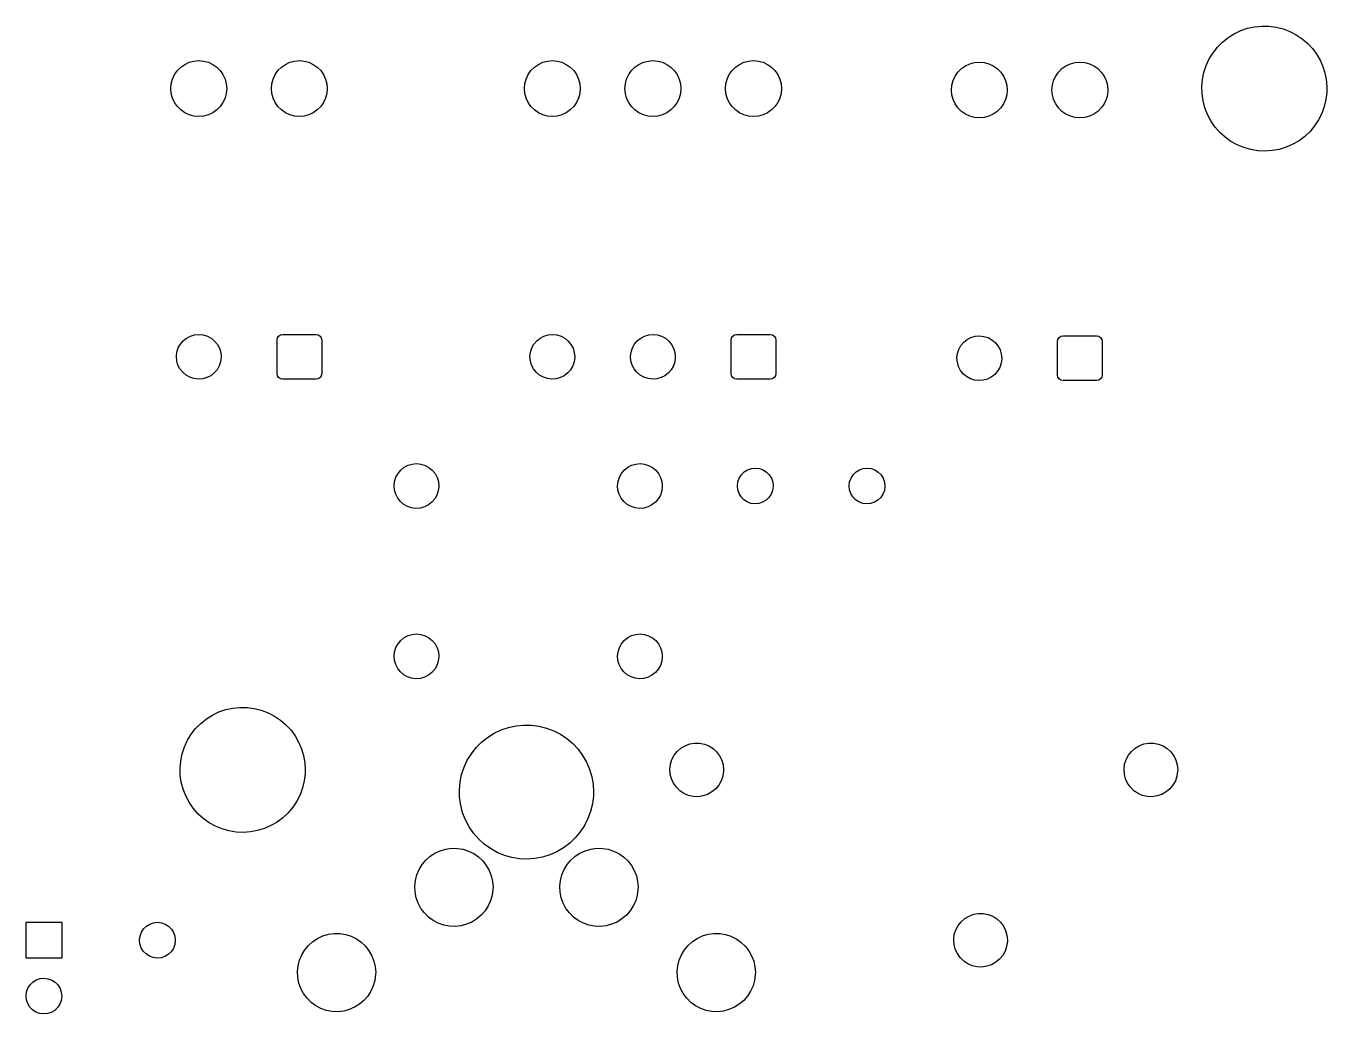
# Model space of a CAD drawing. Extents: x 38 to 260, y -144 to -47.
# Drawn here: x 201.1 to 259.3, y -90.9 to -46.7 of the extents above; entities that cross this region are included whole.
import ezdxf

# ---------------------------------------------------------------- set-up
doc = ezdxf.new("R2010")
doc.units = 0
doc.layers.add('BLACK', color=7, linetype='CONTINUOUS')

msp = doc.modelspace()

# ---------------------------------------------------------------- linework, layer by layer
at = {"layer": 'BLACK', "linetype": 'CONTINUOUS'}
for p, q in [((254.918, -47.2476), (255.191, -47.0763)), ((255.191, -47.0763), (255.482, -46.9376)), ((255.482, -46.9376), (255.787, -46.8331)), ((255.787, -46.8331), (256.102, -46.7645)), ((256.102, -46.7645), (256.423, -46.7325)), ((256.423, -46.7325), (256.745, -46.7375)), ((256.745, -46.7375), (257.065, -46.7796)), ((257.065, -46.7796), (257.377, -46.8581)), ((257.377, -46.8581), (257.679, -46.9721)), ((257.679, -46.9721), (257.965, -47.1199)), ((257.965, -47.1199), (258.233, -47.2997)), ((254.241, -47.932), (254.44, -47.6783)), ((254.44, -47.6783), (254.666, -47.4492)), ((254.666, -47.4492), (254.918, -47.2476)), ((258.233, -47.2997), (258.478, -47.5091)), ((258.478, -47.5091), (258.697, -47.7452)), ((208.432, -48.3554), (208.643, -48.299)), ((208.643, -48.299), (208.86, -48.28)), ((208.86, -48.28), (209.077, -48.299)), ((209.077, -48.299), (209.288, -48.3554)), ((212.932, -48.3554), (213.143, -48.299)), ((213.143, -48.299), (213.36, -48.28)), ((213.36, -48.28), (213.577, -48.299)), ((213.577, -48.299), (213.788, -48.3554)), ((224.252, -48.3554), (224.463, -48.299)), ((224.463, -48.299), (224.68, -48.28)), ((224.68, -48.28), (224.897, -48.299)), ((224.897, -48.299), (225.108, -48.3554)), ((228.752, -48.3554), (228.963, -48.299)), ((228.963, -48.299), (229.18, -48.28)), ((229.18, -48.28), (229.397, -48.299)), ((229.397, -48.299), (229.608, -48.3554)), ((233.252, -48.3554), (233.463, -48.299)), ((233.463, -48.299), (233.68, -48.28)), ((233.68, -48.28), (233.897, -48.299)), ((233.897, -48.299), (234.108, -48.3554)), ((253.937, -48.4993), (254.072, -48.2069)), ((254.072, -48.2069), (254.241, -47.932)), ((258.697, -47.7452), (258.888, -48.005)), ((258.888, -48.005), (259.048, -48.285)), ((259.048, -48.285), (259.174, -48.5815)), ((207.777, -48.905), (207.902, -48.7265)), ((207.902, -48.7265), (208.057, -48.5724)), ((208.057, -48.5724), (208.235, -48.4475)), ((208.235, -48.4475), (208.432, -48.3554)), ((209.288, -48.3554), (209.485, -48.4475)), ((209.485, -48.4475), (209.663, -48.5724)), ((209.663, -48.5724), (209.818, -48.7265)), ((209.818, -48.7265), (209.943, -48.905)), ((212.277, -48.905), (212.402, -48.7265)), ((212.402, -48.7265), (212.557, -48.5724)), ((212.557, -48.5724), (212.735, -48.4475)), ((212.735, -48.4475), (212.932, -48.3554)), ((213.788, -48.3554), (213.985, -48.4475)), ((213.985, -48.4475), (214.163, -48.5724)), ((214.163, -48.5724), (214.318, -48.7265)), ((214.318, -48.7265), (214.443, -48.905)), ((223.597, -48.905), (223.722, -48.7265)), ((223.722, -48.7265), (223.877, -48.5724)), ((223.877, -48.5724), (224.055, -48.4475)), ((224.055, -48.4475), (224.252, -48.3554)), ((225.108, -48.3554), (225.305, -48.4475)), ((225.305, -48.4475), (225.483, -48.5724)), ((225.483, -48.5724), (225.638, -48.7265)), ((225.638, -48.7265), (225.763, -48.905)), ((228.097, -48.905), (228.222, -48.7265)), ((228.222, -48.7265), (228.377, -48.5724)), ((228.377, -48.5724), (228.555, -48.4475)), ((228.555, -48.4475), (228.752, -48.3554)), ((229.608, -48.3554), (229.805, -48.4475)), ((229.805, -48.4475), (229.983, -48.5724)), ((229.983, -48.5724), (230.138, -48.7265)), ((230.138, -48.7265), (230.263, -48.905)), ((232.597, -48.905), (232.722, -48.7265)), ((232.722, -48.7265), (232.877, -48.5724)), ((232.877, -48.5724), (233.055, -48.4475)), ((233.055, -48.4475), (233.252, -48.3554)), ((234.108, -48.3554), (234.305, -48.4475)), ((234.305, -48.4475), (234.483, -48.5724)), ((234.483, -48.5724), (234.638, -48.7265)), ((234.638, -48.7265), (234.763, -48.905)), ((242.702, -48.97), (242.827, -48.7915)), ((242.827, -48.7915), (242.982, -48.6374)), ((242.982, -48.6374), (243.16, -48.5125)), ((243.16, -48.5125), (243.357, -48.4204)), ((243.357, -48.4204), (243.568, -48.364)), ((243.568, -48.364), (243.785, -48.345)), ((243.785, -48.345), (244.002, -48.364)), ((244.002, -48.364), (244.213, -48.4204)), ((244.213, -48.4204), (244.41, -48.5125)), ((244.41, -48.5125), (244.588, -48.6374)), ((244.588, -48.6374), (244.743, -48.7915)), ((244.743, -48.7915), (244.868, -48.97)), ((247.202, -48.97), (247.327, -48.7915)), ((247.327, -48.7915), (247.482, -48.6374)), ((247.482, -48.6374), (247.66, -48.5125)), ((247.66, -48.5125), (247.857, -48.4204)), ((247.857, -48.4204), (248.068, -48.364)), ((248.068, -48.364), (248.285, -48.345)), ((248.285, -48.345), (248.502, -48.364)), ((248.502, -48.364), (248.713, -48.4204)), ((248.713, -48.4204), (248.91, -48.5125)), ((248.91, -48.5125), (249.088, -48.6374)), ((249.088, -48.6374), (249.243, -48.7915)), ((249.243, -48.7915), (249.368, -48.97)), ((253.77, -49.121), (253.835, -48.8053)), ((253.835, -48.8053), (253.937, -48.4993)), ((259.174, -48.5815), (259.266, -48.8906)), ((259.266, -48.8906), (259.321, -49.2082)), ((207.61, -49.53), (207.629, -49.3129)), ((207.629, -49.3129), (207.685, -49.1025)), ((207.685, -49.1025), (207.777, -48.905)), ((209.943, -48.905), (210.035, -49.1025)), ((210.035, -49.1025), (210.091, -49.3129)), ((210.091, -49.3129), (210.11, -49.53)), ((212.11, -49.53), (212.129, -49.3129)), ((212.129, -49.3129), (212.185, -49.1025)), ((212.185, -49.1025), (212.277, -48.905)), ((214.443, -48.905), (214.535, -49.1025)), ((214.535, -49.1025), (214.591, -49.3129)), ((214.591, -49.3129), (214.61, -49.53)), ((223.43, -49.53), (223.449, -49.3129)), ((223.449, -49.3129), (223.505, -49.1025)), ((223.505, -49.1025), (223.597, -48.905)), ((225.763, -48.905), (225.855, -49.1025)), ((225.855, -49.1025), (225.911, -49.3129)), ((225.911, -49.3129), (225.93, -49.53)), ((227.93, -49.53), (227.949, -49.3129)), ((227.949, -49.3129), (228.005, -49.1025)), ((228.005, -49.1025), (228.097, -48.905)), ((230.263, -48.905), (230.355, -49.1025)), ((230.355, -49.1025), (230.411, -49.3129)), ((230.411, -49.3129), (230.43, -49.53)), ((232.43, -49.53), (232.449, -49.3129)), ((232.449, -49.3129), (232.505, -49.1025)), ((232.505, -49.1025), (232.597, -48.905)), ((234.763, -48.905), (234.855, -49.1025)), ((234.855, -49.1025), (234.911, -49.3129)), ((234.911, -49.3129), (234.93, -49.53)), ((242.535, -49.595), (242.554, -49.3779)), ((242.554, -49.3779), (242.61, -49.1675)), ((242.61, -49.1675), (242.702, -48.97)), ((244.868, -48.97), (244.96, -49.1675)), ((244.96, -49.1675), (245.016, -49.3779)), ((245.016, -49.3779), (245.035, -49.595)), ((247.035, -49.595), (247.054, -49.3779)), ((247.054, -49.3779), (247.11, -49.1675)), ((247.11, -49.1675), (247.202, -48.97)), ((249.368, -48.97), (249.46, -49.1675)), ((249.46, -49.1675), (249.516, -49.3779)), ((249.516, -49.3779), (249.535, -49.595)), ((253.741, -49.442), (253.77, -49.121)), ((253.75, -49.7643), (253.741, -49.442)), ((259.321, -49.2082), (259.34, -49.53)), ((207.629, -49.7471), (207.61, -49.53)), ((207.685, -49.9575), (207.629, -49.7471)), ((207.777, -50.155), (207.685, -49.9575)), ((210.035, -49.9575), (209.943, -50.155)), ((210.091, -49.7471), (210.035, -49.9575)), ((210.11, -49.53), (210.091, -49.7471)), ((212.129, -49.7471), (212.11, -49.53)), ((212.185, -49.9575), (212.129, -49.7471)), ((212.277, -50.155), (212.185, -49.9575)), ((214.535, -49.9575), (214.443, -50.155)), ((214.591, -49.7471), (214.535, -49.9575)), ((214.61, -49.53), (214.591, -49.7471)), ((223.449, -49.7471), (223.43, -49.53)), ((223.505, -49.9575), (223.449, -49.7471)), ((223.597, -50.155), (223.505, -49.9575)), ((225.855, -49.9575), (225.763, -50.155)), ((225.911, -49.7471), (225.855, -49.9575)), ((225.93, -49.53), (225.911, -49.7471)), ((227.949, -49.7471), (227.93, -49.53)), ((228.005, -49.9575), (227.949, -49.7471)), ((228.097, -50.155), (228.005, -49.9575)), ((230.355, -49.9575), (230.263, -50.155)), ((230.411, -49.7471), (230.355, -49.9575)), ((230.43, -49.53), (230.411, -49.7471)), ((232.449, -49.7471), (232.43, -49.53)), ((232.505, -49.9575), (232.449, -49.7471)), ((232.597, -50.155), (232.505, -49.9575)), ((234.855, -49.9575), (234.763, -50.155)), ((234.911, -49.7471), (234.855, -49.9575)), ((234.93, -49.53), (234.911, -49.7471)), ((242.554, -49.8121), (242.535, -49.595)), ((242.61, -50.0225), (242.554, -49.8121)), ((242.702, -50.22), (242.61, -50.0225)), ((244.96, -50.0225), (244.868, -50.22)), ((245.016, -49.8121), (244.96, -50.0225)), ((245.035, -49.595), (245.016, -49.8121)), ((247.054, -49.8121), (247.035, -49.595)), ((247.11, -50.0225), (247.054, -49.8121)), ((247.202, -50.22), (247.11, -50.0225)), ((249.46, -50.0225), (249.368, -50.22)), ((249.516, -49.8121), (249.46, -50.0225)), ((249.535, -49.595), (249.516, -49.8121)), ((253.795, -50.0834), (253.75, -49.7643)), ((259.296, -50.0258), (259.22, -50.3393)), ((259.334, -49.7058), (259.296, -50.0258)), ((259.34, -49.53), (259.334, -49.7058)), ((207.902, -50.3335), (207.777, -50.155)), ((208.057, -50.4876), (207.902, -50.3335)), ((208.235, -50.6125), (208.057, -50.4876)), ((208.432, -50.7046), (208.235, -50.6125)), ((209.485, -50.6125), (209.288, -50.7046)), ((209.663, -50.4876), (209.485, -50.6125)), ((209.818, -50.3335), (209.663, -50.4876)), ((209.943, -50.155), (209.818, -50.3335)), ((212.402, -50.3335), (212.277, -50.155)), ((212.557, -50.4876), (212.402, -50.3335)), ((212.735, -50.6125), (212.557, -50.4876)), ((212.932, -50.7046), (212.735, -50.6125)), ((213.985, -50.6125), (213.788, -50.7046)), ((214.163, -50.4876), (213.985, -50.6125)), ((214.318, -50.3335), (214.163, -50.4876)), ((214.443, -50.155), (214.318, -50.3335)), ((223.722, -50.3335), (223.597, -50.155)), ((223.877, -50.4876), (223.722, -50.3335)), ((224.055, -50.6125), (223.877, -50.4876)), ((224.252, -50.7046), (224.055, -50.6125)), ((225.305, -50.6125), (225.108, -50.7046)), ((225.483, -50.4876), (225.305, -50.6125)), ((225.638, -50.3335), (225.483, -50.4876)), ((225.763, -50.155), (225.638, -50.3335)), ((228.222, -50.3335), (228.097, -50.155)), ((228.377, -50.4876), (228.222, -50.3335)), ((228.555, -50.6125), (228.377, -50.4876)), ((228.752, -50.7046), (228.555, -50.6125)), ((229.805, -50.6125), (229.608, -50.7046)), ((229.983, -50.4876), (229.805, -50.6125)), ((230.138, -50.3335), (229.983, -50.4876)), ((230.263, -50.155), (230.138, -50.3335)), ((232.722, -50.3335), (232.597, -50.155)), ((232.877, -50.4876), (232.722, -50.3335)), ((233.055, -50.6125), (232.877, -50.4876)), ((233.252, -50.7046), (233.055, -50.6125)), ((234.305, -50.6125), (234.108, -50.7046)), ((234.483, -50.4876), (234.305, -50.6125)), ((234.638, -50.3335), (234.483, -50.4876)), ((234.763, -50.155), (234.638, -50.3335)), ((242.827, -50.3985), (242.702, -50.22)), ((242.982, -50.5526), (242.827, -50.3985)), ((243.16, -50.6775), (242.982, -50.5526)), ((244.588, -50.5526), (244.41, -50.6775)), ((244.743, -50.3985), (244.588, -50.5526)), ((244.868, -50.22), (244.743, -50.3985)), ((247.327, -50.3985), (247.202, -50.22)), ((247.482, -50.5526), (247.327, -50.3985)), ((247.66, -50.6775), (247.482, -50.5526)), ((249.088, -50.5526), (248.91, -50.6775)), ((249.243, -50.3985), (249.088, -50.5526)), ((249.368, -50.22), (249.243, -50.3985)), ((253.877, -50.3952), (253.795, -50.0834)), ((253.994, -50.6956), (253.877, -50.3952)), ((259.11, -50.642), (258.965, -50.93)), ((259.22, -50.3393), (259.11, -50.642)), ((208.643, -50.761), (208.432, -50.7046)), ((208.86, -50.78), (208.643, -50.761)), ((209.077, -50.761), (208.86, -50.78)), ((209.288, -50.7046), (209.077, -50.761)), ((213.143, -50.761), (212.932, -50.7046)), ((213.36, -50.78), (213.143, -50.761)), ((213.577, -50.761), (213.36, -50.78)), ((213.788, -50.7046), (213.577, -50.761)), ((224.463, -50.761), (224.252, -50.7046)), ((224.68, -50.78), (224.463, -50.761)), ((224.897, -50.761), (224.68, -50.78)), ((225.108, -50.7046), (224.897, -50.761)), ((228.963, -50.761), (228.752, -50.7046)), ((229.18, -50.78), (228.963, -50.761)), ((229.397, -50.761), (229.18, -50.78)), ((229.608, -50.7046), (229.397, -50.761)), ((233.463, -50.761), (233.252, -50.7046)), ((233.68, -50.78), (233.463, -50.761)), ((233.897, -50.761), (233.68, -50.78)), ((234.108, -50.7046), (233.897, -50.761)), ((243.357, -50.7696), (243.16, -50.6775)), ((243.568, -50.826), (243.357, -50.7696)), ((243.785, -50.845), (243.568, -50.826)), ((244.002, -50.826), (243.785, -50.845)), ((244.213, -50.7696), (244.002, -50.826)), ((244.41, -50.6775), (244.213, -50.7696)), ((247.857, -50.7696), (247.66, -50.6775)), ((248.068, -50.826), (247.857, -50.7696)), ((248.285, -50.845), (248.068, -50.826)), ((248.502, -50.826), (248.285, -50.845)), ((248.713, -50.7696), (248.502, -50.826)), ((248.91, -50.6775), (248.713, -50.7696)), ((254.145, -50.9805), (253.994, -50.6956)), ((254.328, -51.2461), (254.145, -50.9805)), ((258.788, -51.1994), (258.581, -51.4467)), ((258.965, -50.93), (258.788, -51.1994)), ((254.539, -51.4891), (254.328, -51.2461)), ((254.778, -51.706), (254.539, -51.4891)), ((255.04, -51.8941), (254.778, -51.706)), ((258.347, -51.6686), (258.089, -51.8622)), ((258.581, -51.4467), (258.347, -51.6686)), ((255.321, -52.0509), (255.04, -51.8941)), ((255.619, -52.1743), (255.321, -52.0509)), ((255.929, -52.2626), (255.619, -52.1743)), ((256.247, -52.3147), (255.929, -52.2626)), ((256.569, -52.3298), (256.247, -52.3147)), ((256.891, -52.3079), (256.569, -52.3298)), ((257.208, -52.2492), (256.891, -52.3079)), ((257.516, -52.1544), (257.208, -52.2492)), ((257.811, -52.0248), (257.516, -52.1544)), ((258.089, -51.8622), (257.811, -52.0248)), ((208.673, -60.5477), (208.867, -60.53)), ((208.867, -60.53), (209.061, -60.5504)), ((212.514, -60.549), (212.61, -60.53)), ((212.61, -60.53), (214.11, -60.53)), ((214.11, -60.53), (214.206, -60.549)), ((224.493, -60.5477), (224.687, -60.53)), ((224.687, -60.53), (224.881, -60.5504)), ((228.993, -60.5477), (229.187, -60.53)), ((229.187, -60.53), (229.381, -60.5504)), ((232.834, -60.549), (232.93, -60.53)), ((232.93, -60.53), (234.43, -60.53)), ((234.43, -60.53), (234.526, -60.549)), ((207.941, -61.1361), (208.035, -60.965)), ((208.035, -60.965), (208.16, -60.8155)), ((208.16, -60.8155), (208.312, -60.6932)), ((208.312, -60.6932), (208.485, -60.6028)), ((208.485, -60.6028), (208.673, -60.5477)), ((209.061, -60.5504), (209.248, -60.6081)), ((209.248, -60.6081), (209.419, -60.701)), ((209.419, -60.701), (209.57, -60.8254)), ((209.57, -60.8254), (209.693, -60.9766)), ((209.693, -60.9766), (209.785, -61.1489)), ((212.36, -60.78), (212.379, -60.6843)), ((212.36, -62.28), (212.36, -60.78)), ((212.379, -60.6843), (212.433, -60.6032)), ((212.433, -60.6032), (212.514, -60.549)), ((214.206, -60.549), (214.287, -60.6032)), ((214.287, -60.6032), (214.341, -60.6843)), ((214.341, -60.6843), (214.36, -60.78)), ((214.36, -60.78), (214.36, -62.28)), ((223.761, -61.1361), (223.855, -60.965)), ((223.855, -60.965), (223.98, -60.8155)), ((223.98, -60.8155), (224.132, -60.6932)), ((224.132, -60.6932), (224.305, -60.6028)), ((224.305, -60.6028), (224.493, -60.5477)), ((224.881, -60.5504), (225.068, -60.6081)), ((225.068, -60.6081), (225.239, -60.701)), ((225.239, -60.701), (225.39, -60.8254)), ((225.39, -60.8254), (225.513, -60.9766)), ((225.513, -60.9766), (225.605, -61.1489)), ((228.261, -61.1361), (228.355, -60.965)), ((228.355, -60.965), (228.48, -60.8155)), ((228.48, -60.8155), (228.632, -60.6932)), ((228.632, -60.6932), (228.805, -60.6028)), ((228.805, -60.6028), (228.993, -60.5477)), ((229.381, -60.5504), (229.568, -60.6081)), ((229.568, -60.6081), (229.739, -60.701)), ((229.739, -60.701), (229.89, -60.8254)), ((229.89, -60.8254), (230.013, -60.9766)), ((230.013, -60.9766), (230.105, -61.1489)), ((232.68, -60.78), (232.699, -60.6843)), ((232.68, -62.28), (232.68, -60.78)), ((232.699, -60.6843), (232.753, -60.6032)), ((232.753, -60.6032), (232.834, -60.549)), ((234.526, -60.549), (234.607, -60.6032)), ((234.607, -60.6032), (234.661, -60.6843)), ((234.661, -60.6843), (234.68, -60.78)), ((234.68, -60.78), (234.68, -62.28)), ((242.866, -61.2011), (242.96, -61.03)), ((242.96, -61.03), (243.085, -60.8805)), ((243.085, -60.8805), (243.237, -60.7582)), ((243.237, -60.7582), (243.41, -60.6678)), ((243.41, -60.6678), (243.598, -60.6127)), ((243.598, -60.6127), (243.792, -60.595)), ((243.792, -60.595), (243.986, -60.6154)), ((243.986, -60.6154), (244.173, -60.6731)), ((244.173, -60.6731), (244.344, -60.766)), ((244.344, -60.766), (244.495, -60.8904)), ((244.495, -60.8904), (244.618, -61.0416)), ((244.618, -61.0416), (244.71, -61.2139)), ((247.285, -60.845), (247.304, -60.7493)), ((247.285, -62.345), (247.285, -60.845)), ((247.304, -60.7493), (247.358, -60.6682)), ((247.358, -60.6682), (247.439, -60.614)), ((247.439, -60.614), (247.535, -60.595)), ((247.535, -60.595), (249.035, -60.595)), ((249.035, -60.595), (249.131, -60.614)), ((249.131, -60.614), (249.212, -60.6682)), ((249.212, -60.6682), (249.266, -60.7493)), ((249.266, -60.7493), (249.285, -60.845)), ((249.285, -60.845), (249.285, -62.345)), ((207.86, -61.516), (207.882, -61.3221)), ((207.876, -61.7105), (207.86, -61.516)), ((207.882, -61.3221), (207.941, -61.1361)), ((209.785, -61.1489), (209.841, -61.3358)), ((209.86, -61.5579), (209.835, -61.7515)), ((209.841, -61.3358), (209.86, -61.53)), ((209.86, -61.53), (209.86, -61.5579)), ((223.68, -61.516), (223.702, -61.3221)), ((223.696, -61.7105), (223.68, -61.516)), ((223.702, -61.3221), (223.761, -61.1361)), ((225.605, -61.1489), (225.661, -61.3358)), ((225.68, -61.5579), (225.655, -61.7515)), ((225.661, -61.3358), (225.68, -61.53)), ((225.68, -61.53), (225.68, -61.5579)), ((228.18, -61.516), (228.202, -61.3221)), ((228.196, -61.7105), (228.18, -61.516)), ((228.202, -61.3221), (228.261, -61.1361)), ((230.105, -61.1489), (230.161, -61.3358)), ((230.18, -61.5579), (230.155, -61.7515)), ((230.161, -61.3358), (230.18, -61.53)), ((230.18, -61.53), (230.18, -61.5579)), ((242.785, -61.581), (242.807, -61.3871)), ((242.801, -61.7755), (242.785, -61.581)), ((242.807, -61.3871), (242.866, -61.2011)), ((244.71, -61.2139), (244.766, -61.4008)), ((244.785, -61.6229), (244.76, -61.8165)), ((244.766, -61.4008), (244.785, -61.595)), ((244.785, -61.595), (244.785, -61.6229)), ((207.93, -61.8981), (207.876, -61.7105)), ((208.019, -62.0717), (207.93, -61.8981)), ((208.141, -62.2247), (208.019, -62.0717)), ((208.289, -62.3511), (208.141, -62.2247)), ((209.55, -62.2542), (209.396, -62.3743)), ((209.677, -62.1064), (209.55, -62.2542)), ((209.774, -61.9367), (209.677, -62.1064)), ((209.835, -61.7515), (209.774, -61.9367)), ((212.379, -62.3757), (212.36, -62.28)), ((214.36, -62.28), (214.341, -62.3757)), ((223.75, -61.8981), (223.696, -61.7105)), ((223.839, -62.0717), (223.75, -61.8981)), ((223.961, -62.2247), (223.839, -62.0717)), ((224.109, -62.3511), (223.961, -62.2247)), ((225.37, -62.2542), (225.216, -62.3743)), ((225.497, -62.1064), (225.37, -62.2542)), ((225.594, -61.9367), (225.497, -62.1064)), ((225.655, -61.7515), (225.594, -61.9367)), ((228.25, -61.8981), (228.196, -61.7105)), ((228.339, -62.0717), (228.25, -61.8981)), ((228.461, -62.2247), (228.339, -62.0717)), ((228.609, -62.3511), (228.461, -62.2247)), ((229.87, -62.2542), (229.716, -62.3743)), ((229.997, -62.1064), (229.87, -62.2542)), ((230.094, -61.9367), (229.997, -62.1064)), ((230.155, -61.7515), (230.094, -61.9367)), ((232.699, -62.3757), (232.68, -62.28)), ((234.68, -62.28), (234.661, -62.3757)), ((242.855, -61.9631), (242.801, -61.7755)), ((242.944, -62.1367), (242.855, -61.9631)), ((243.066, -62.2897), (242.944, -62.1367)), ((244.602, -62.1714), (244.475, -62.3192)), ((244.699, -62.0017), (244.602, -62.1714)), ((244.76, -61.8165), (244.699, -62.0017)), ((208.46, -62.4464), (208.289, -62.3511)), ((208.645, -62.5067), (208.46, -62.4464)), ((208.839, -62.5298), (208.645, -62.5067)), ((209.034, -62.5148), (208.839, -62.5298)), ((209.222, -62.4623), (209.034, -62.5148)), ((209.396, -62.3743), (209.222, -62.4623)), ((212.433, -62.4568), (212.379, -62.3757)), ((212.514, -62.511), (212.433, -62.4568)), ((212.61, -62.53), (212.514, -62.511)), ((214.11, -62.53), (212.61, -62.53)), ((214.206, -62.511), (214.11, -62.53)), ((214.287, -62.4568), (214.206, -62.511)), ((214.341, -62.3757), (214.287, -62.4568)), ((224.28, -62.4464), (224.109, -62.3511)), ((224.465, -62.5067), (224.28, -62.4464)), ((224.659, -62.5298), (224.465, -62.5067)), ((224.854, -62.5148), (224.659, -62.5298)), ((225.042, -62.4623), (224.854, -62.5148)), ((225.216, -62.3743), (225.042, -62.4623)), ((228.78, -62.4464), (228.609, -62.3511)), ((228.965, -62.5067), (228.78, -62.4464)), ((229.159, -62.5298), (228.965, -62.5067)), ((229.354, -62.5148), (229.159, -62.5298)), ((229.542, -62.4623), (229.354, -62.5148)), ((229.716, -62.3743), (229.542, -62.4623)), ((232.753, -62.4568), (232.699, -62.3757)), ((232.834, -62.511), (232.753, -62.4568)), ((232.93, -62.53), (232.834, -62.511)), ((234.43, -62.53), (232.93, -62.53)), ((234.526, -62.511), (234.43, -62.53)), ((234.607, -62.4568), (234.526, -62.511)), ((234.661, -62.3757), (234.607, -62.4568)), ((243.214, -62.4161), (243.066, -62.2897)), ((243.385, -62.5114), (243.214, -62.4161)), ((243.57, -62.5717), (243.385, -62.5114)), ((243.764, -62.5948), (243.57, -62.5717)), ((243.959, -62.5798), (243.764, -62.5948)), ((244.147, -62.5273), (243.959, -62.5798)), ((244.321, -62.4393), (244.147, -62.5273)), ((244.475, -62.3192), (244.321, -62.4393)), ((247.304, -62.4407), (247.285, -62.345)), ((247.358, -62.5218), (247.304, -62.4407)), ((247.439, -62.576), (247.358, -62.5218)), ((247.535, -62.595), (247.439, -62.576)), ((249.035, -62.595), (247.535, -62.595)), ((249.131, -62.576), (249.035, -62.595)), ((249.212, -62.5218), (249.131, -62.576)), ((249.266, -62.4407), (249.212, -62.5218)), ((249.285, -62.345), (249.266, -62.4407)), ((218.225, -66.3828), (218.413, -66.3277)), ((218.413, -66.3277), (218.607, -66.31)), ((218.607, -66.31), (218.801, -66.3304)), ((218.801, -66.3304), (218.988, -66.3881)), ((228.225, -66.3828), (228.413, -66.3277)), ((228.413, -66.3277), (228.607, -66.31)), ((228.607, -66.31), (228.801, -66.3304)), ((228.801, -66.3304), (228.988, -66.3881)), ((217.622, -67.1021), (217.681, -66.9161)), ((217.681, -66.9161), (217.775, -66.745)), ((217.775, -66.745), (217.9, -66.5955)), ((217.9, -66.5955), (218.052, -66.4732)), ((218.052, -66.4732), (218.225, -66.3828)), ((218.988, -66.3881), (219.159, -66.481)), ((219.159, -66.481), (219.31, -66.6054)), ((219.31, -66.6054), (219.433, -66.7566)), ((219.433, -66.7566), (219.525, -66.9289)), ((219.525, -66.9289), (219.581, -67.1158)), ((227.622, -67.1021), (227.681, -66.9161)), ((227.681, -66.9161), (227.775, -66.745)), ((227.775, -66.745), (227.9, -66.5955)), ((227.9, -66.5955), (228.052, -66.4732)), ((228.052, -66.4732), (228.225, -66.3828)), ((228.988, -66.3881), (229.159, -66.481)), ((229.159, -66.481), (229.31, -66.6054)), ((229.31, -66.6054), (229.433, -66.7566)), ((229.433, -66.7566), (229.525, -66.9289)), ((229.525, -66.9289), (229.581, -67.1158)), ((233.043, -66.9543), (233.14, -66.8044)), ((233.14, -66.8044), (233.267, -66.6796)), ((233.267, -66.6796), (233.419, -66.5861)), ((233.419, -66.5861), (233.588, -66.5287)), ((233.588, -66.5287), (233.766, -66.51)), ((233.766, -66.51), (233.943, -66.5311)), ((233.943, -66.5311), (234.111, -66.591)), ((234.111, -66.591), (234.261, -66.6865)), ((234.261, -66.6865), (234.387, -66.8131)), ((234.387, -66.8131), (234.481, -66.9643)), ((238.043, -66.9543), (238.14, -66.8044)), ((238.14, -66.8044), (238.267, -66.6796)), ((238.267, -66.6796), (238.419, -66.5861)), ((238.419, -66.5861), (238.588, -66.5287)), ((238.588, -66.5287), (238.766, -66.51)), ((238.766, -66.51), (238.943, -66.5311)), ((238.943, -66.5311), (239.111, -66.591)), ((239.111, -66.591), (239.261, -66.6865)), ((239.261, -66.6865), (239.387, -66.8131)), ((239.387, -66.8131), (239.481, -66.9643)), ((217.6, -67.296), (217.622, -67.1021)), ((217.616, -67.4905), (217.6, -67.296)), ((217.67, -67.6781), (217.616, -67.4905)), ((219.6, -67.3379), (219.575, -67.5315)), ((219.581, -67.1158), (219.6, -67.31)), ((219.6, -67.31), (219.6, -67.3379)), ((227.6, -67.296), (227.622, -67.1021)), ((227.616, -67.4905), (227.6, -67.296)), ((227.67, -67.6781), (227.616, -67.4905)), ((229.6, -67.3379), (229.575, -67.5315)), ((229.581, -67.1158), (229.6, -67.31)), ((229.6, -67.31), (229.6, -67.3379)), ((232.96, -67.2988), (232.982, -67.1219)), ((232.977, -67.4763), (232.96, -67.2988)), ((233.034, -67.6456), (232.977, -67.4763)), ((232.982, -67.1219), (233.043, -66.9543)), ((234.535, -67.509), (234.472, -67.6757)), ((234.481, -66.9643), (234.54, -67.1328)), ((234.56, -67.3323), (234.535, -67.509)), ((234.54, -67.1328), (234.56, -67.31)), ((234.56, -67.31), (234.56, -67.3323)), ((237.96, -67.2988), (237.982, -67.1219)), ((237.977, -67.4763), (237.96, -67.2988)), ((238.034, -67.6456), (237.977, -67.4763)), ((237.982, -67.1219), (238.043, -66.9543)), ((239.535, -67.509), (239.472, -67.6757)), ((239.481, -66.9643), (239.54, -67.1328)), ((239.56, -67.3323), (239.535, -67.509)), ((239.54, -67.1328), (239.56, -67.31)), ((239.56, -67.31), (239.56, -67.3323)), ((217.759, -67.8517), (217.67, -67.6781)), ((217.881, -68.0047), (217.759, -67.8517)), ((218.029, -68.1311), (217.881, -68.0047)), ((219.29, -68.0342), (219.136, -68.1543)), ((219.417, -67.8864), (219.29, -68.0342)), ((219.514, -67.7167), (219.417, -67.8864)), ((219.575, -67.5315), (219.514, -67.7167)), ((227.759, -67.8517), (227.67, -67.6781)), ((227.881, -68.0047), (227.759, -67.8517)), ((228.029, -68.1311), (227.881, -68.0047)), ((229.29, -68.0342), (229.136, -68.1543)), ((229.417, -67.8864), (229.29, -68.0342)), ((229.514, -67.7167), (229.417, -67.8864)), ((229.575, -67.5315), (229.514, -67.7167)), ((233.126, -67.7981), (233.034, -67.6456)), ((233.25, -67.9264), (233.126, -67.7981)), ((233.399, -68.0241), (233.25, -67.9264)), ((233.566, -68.0862), (233.399, -68.0241)), ((233.743, -68.1098), (233.566, -68.0862)), ((233.921, -68.0937), (233.743, -68.1098)), ((234.09, -68.0385), (233.921, -68.0937)), ((234.244, -67.9472), (234.09, -68.0385)), ((234.373, -67.8242), (234.244, -67.9472)), ((234.472, -67.6757), (234.373, -67.8242)), ((238.126, -67.7981), (238.034, -67.6456)), ((238.25, -67.9264), (238.126, -67.7981)), ((238.399, -68.0241), (238.25, -67.9264)), ((238.566, -68.0862), (238.399, -68.0241)), ((238.743, -68.1098), (238.566, -68.0862)), ((238.921, -68.0937), (238.743, -68.1098)), ((239.09, -68.0385), (238.921, -68.0937)), ((239.244, -67.9472), (239.09, -68.0385)), ((239.373, -67.8242), (239.244, -67.9472)), ((239.472, -67.6757), (239.373, -67.8242)), ((218.2, -68.2264), (218.029, -68.1311)), ((218.385, -68.2867), (218.2, -68.2264)), ((218.579, -68.3098), (218.385, -68.2867)), ((218.774, -68.2948), (218.579, -68.3098)), ((218.962, -68.2423), (218.774, -68.2948)), ((219.136, -68.1543), (218.962, -68.2423)), ((228.2, -68.2264), (228.029, -68.1311)), ((228.385, -68.2867), (228.2, -68.2264)), ((228.579, -68.3098), (228.385, -68.2867)), ((228.774, -68.2948), (228.579, -68.3098)), ((228.962, -68.2423), (228.774, -68.2948)), ((229.136, -68.1543), (228.962, -68.2423)), ((217.681, -74.5361), (217.775, -74.365)), ((217.775, -74.365), (217.9, -74.2155)), ((217.9, -74.2155), (218.052, -74.0932)), ((218.052, -74.0932), (218.225, -74.0028)), ((218.225, -74.0028), (218.413, -73.9477)), ((218.413, -73.9477), (218.607, -73.93)), ((218.607, -73.93), (218.801, -73.9504)), ((218.801, -73.9504), (218.988, -74.0081)), ((218.988, -74.0081), (219.159, -74.101)), ((219.159, -74.101), (219.31, -74.2254)), ((219.31, -74.2254), (219.433, -74.3766)), ((219.433, -74.3766), (219.525, -74.5489)), ((227.681, -74.5361), (227.775, -74.365)), ((227.775, -74.365), (227.9, -74.2155)), ((227.9, -74.2155), (228.052, -74.0932)), ((228.052, -74.0932), (228.225, -74.0028)), ((228.225, -74.0028), (228.413, -73.9477)), ((228.413, -73.9477), (228.607, -73.93)), ((228.607, -73.93), (228.801, -73.9504)), ((228.801, -73.9504), (228.988, -74.0081)), ((228.988, -74.0081), (229.159, -74.101)), ((229.159, -74.101), (229.31, -74.2254)), ((229.31, -74.2254), (229.433, -74.3766)), ((229.433, -74.3766), (229.525, -74.5489)), ((217.6, -74.916), (217.622, -74.7221)), ((217.616, -75.1105), (217.6, -74.916)), ((217.622, -74.7221), (217.681, -74.5361)), ((219.525, -74.5489), (219.581, -74.7358)), ((219.6, -74.9579), (219.575, -75.1515)), ((219.581, -74.7358), (219.6, -74.93)), ((219.6, -74.93), (219.6, -74.9579)), ((227.6, -74.916), (227.622, -74.7221)), ((227.616, -75.1105), (227.6, -74.916)), ((227.622, -74.7221), (227.681, -74.5361)), ((229.525, -74.5489), (229.581, -74.7358)), ((229.6, -74.9579), (229.575, -75.1515)), ((229.581, -74.7358), (229.6, -74.93)), ((229.6, -74.93), (229.6, -74.9579)), ((217.67, -75.2981), (217.616, -75.1105)), ((217.759, -75.4717), (217.67, -75.2981)), ((217.881, -75.6247), (217.759, -75.4717)), ((218.029, -75.7511), (217.881, -75.6247)), ((219.29, -75.6542), (219.136, -75.7743)), ((219.417, -75.5064), (219.29, -75.6542)), ((219.514, -75.3367), (219.417, -75.5064)), ((219.575, -75.1515), (219.514, -75.3367)), ((227.67, -75.2981), (227.616, -75.1105)), ((227.759, -75.4717), (227.67, -75.2981)), ((227.881, -75.6247), (227.759, -75.4717)), ((228.029, -75.7511), (227.881, -75.6247)), ((229.29, -75.6542), (229.136, -75.7743)), ((229.417, -75.5064), (229.29, -75.6542)), ((229.514, -75.3367), (229.417, -75.5064)), ((229.575, -75.1515), (229.514, -75.3367)), ((218.2, -75.8464), (218.029, -75.7511)), ((218.385, -75.9067), (218.2, -75.8464)), ((218.579, -75.9298), (218.385, -75.9067)), ((218.774, -75.9148), (218.579, -75.9298)), ((218.962, -75.8623), (218.774, -75.9148)), ((219.136, -75.7743), (218.962, -75.8623)), ((228.2, -75.8464), (228.029, -75.7511)), ((228.385, -75.9067), (228.2, -75.8464)), ((228.579, -75.9298), (228.385, -75.9067)), ((228.774, -75.9148), (228.579, -75.9298)), ((228.962, -75.8623), (228.774, -75.9148)), ((229.136, -75.7743), (228.962, -75.8623)), ((209.471, -77.5563), (209.762, -77.4176)), ((209.762, -77.4176), (210.067, -77.3131)), ((210.067, -77.3131), (210.382, -77.2445)), ((210.382, -77.2445), (210.703, -77.2125)), ((210.703, -77.2125), (211.025, -77.2175)), ((211.025, -77.2175), (211.345, -77.2596)), ((211.345, -77.2596), (211.657, -77.3381)), ((211.657, -77.3381), (211.959, -77.4521)), ((208.72, -78.1583), (208.946, -77.9292)), ((208.946, -77.9292), (209.198, -77.7276)), ((209.198, -77.7276), (209.471, -77.5563)), ((211.959, -77.4521), (212.245, -77.5999)), ((212.245, -77.5999), (212.513, -77.7797)), ((212.513, -77.7797), (212.758, -77.9891)), ((212.758, -77.9891), (212.977, -78.2252)), ((208.352, -78.6869), (208.521, -78.412)), ((208.521, -78.412), (208.72, -78.1583)), ((212.977, -78.2252), (213.168, -78.485)), ((213.168, -78.485), (213.328, -78.765)), ((221.513, -78.7706), (221.782, -78.5546)), ((221.782, -78.5546), (222.075, -78.3711)), ((222.075, -78.3711), (222.386, -78.2224)), ((222.386, -78.2224), (222.713, -78.1105)), ((222.713, -78.1105), (223.051, -78.0369)), ((223.051, -78.0369), (223.394, -78.0026)), ((223.394, -78.0026), (223.74, -78.0081)), ((223.74, -78.0081), (224.082, -78.0531)), ((224.082, -78.0531), (224.417, -78.1373)), ((224.417, -78.1373), (224.74, -78.2594)), ((224.74, -78.2594), (225.047, -78.4178)), ((225.047, -78.4178), (225.334, -78.6104)), ((208.115, -79.2853), (208.217, -78.9793)), ((208.217, -78.9793), (208.352, -78.6869)), ((213.328, -78.765), (213.454, -79.0615)), ((213.454, -79.0615), (213.546, -79.3706)), ((221.057, -79.2879), (221.27, -79.0161)), ((221.27, -79.0161), (221.513, -78.7706)), ((225.334, -78.6104), (225.596, -78.8347)), ((225.596, -78.8347), (225.832, -79.0877)), ((225.832, -79.0877), (226.036, -79.3661)), ((230.27, -79.184), (230.435, -79.0392)), ((230.435, -79.0392), (230.623, -78.9269)), ((230.623, -78.9269), (230.829, -78.8509)), ((230.829, -78.8509), (231.046, -78.8137)), ((231.046, -78.8137), (231.265, -78.8166)), ((231.265, -78.8166), (231.481, -78.8594)), ((231.481, -78.8594), (231.685, -78.9408)), ((231.685, -78.9408), (231.871, -79.058)), ((231.871, -79.058), (232.032, -79.207)), ((250.59, -79.184), (250.755, -79.0392)), ((250.755, -79.0392), (250.943, -78.9269)), ((250.943, -78.9269), (251.149, -78.8509)), ((251.149, -78.8509), (251.366, -78.8137)), ((251.366, -78.8137), (251.585, -78.8166)), ((251.585, -78.8166), (251.801, -78.8594)), ((251.801, -78.8594), (252.005, -78.9408)), ((252.005, -78.9408), (252.191, -79.058)), ((252.191, -79.058), (252.352, -79.207)), ((208.021, -79.922), (208.05, -79.601)), ((208.05, -79.601), (208.115, -79.2853)), ((213.546, -79.3706), (213.601, -79.6882)), ((213.601, -79.6882), (213.62, -80.01)), ((220.731, -79.8956), (220.876, -79.5823)), ((220.876, -79.5823), (221.057, -79.2879)), ((226.036, -79.3661), (226.207, -79.6661)), ((226.207, -79.6661), (226.343, -79.9838)), ((229.966, -79.7605), (230.031, -79.5508)), ((230.031, -79.5508), (230.134, -79.3564)), ((230.134, -79.3564), (230.27, -79.184)), ((232.032, -79.207), (232.163, -79.383)), ((232.163, -79.383), (232.26, -79.58)), ((232.26, -79.58), (232.32, -79.7913)), ((250.286, -79.7605), (250.351, -79.5508)), ((250.351, -79.5508), (250.454, -79.3564)), ((250.454, -79.3564), (250.59, -79.184)), ((252.352, -79.207), (252.483, -79.383)), ((252.483, -79.383), (252.58, -79.58)), ((252.58, -79.58), (252.64, -79.7913)), ((208.03, -80.2443), (208.021, -79.922)), ((208.075, -80.5634), (208.03, -80.2443)), ((213.614, -80.1858), (213.576, -80.5058)), ((213.62, -80.01), (213.614, -80.1858)), ((220.552, -80.5618), (220.622, -80.2235)), ((220.622, -80.2235), (220.731, -79.8956)), ((226.343, -79.9838), (226.441, -80.3149)), ((226.441, -80.3149), (226.5, -80.6552)), ((229.94, -79.9786), (229.966, -79.7605)), ((229.955, -80.1977), (229.94, -79.9786)), ((230.009, -80.4106), (229.955, -80.1977)), ((232.307, -80.2901), (232.236, -80.4981)), ((232.338, -80.0728), (232.307, -80.2901)), ((232.32, -79.7913), (232.34, -80.01)), ((232.34, -80.01), (232.338, -80.0728)), ((250.26, -79.9786), (250.286, -79.7605)), ((250.275, -80.1977), (250.26, -79.9786)), ((250.329, -80.4106), (250.275, -80.1977)), ((252.627, -80.2901), (252.556, -80.4981)), ((252.658, -80.0728), (252.627, -80.2901)), ((252.64, -79.7913), (252.66, -80.01)), ((252.66, -80.01), (252.658, -80.0728)), ((208.157, -80.8752), (208.075, -80.5634)), ((208.274, -81.1756), (208.157, -80.8752)), ((213.5, -80.8193), (213.39, -81.122)), ((213.576, -80.5058), (213.5, -80.8193)), ((220.521, -80.9058), (220.552, -80.5618)), ((220.531, -81.251), (220.521, -80.9058)), ((226.5, -80.6552), (226.52, -81)), ((230.101, -80.61), (230.009, -80.4106)), ((230.228, -80.7893), (230.101, -80.61)), ((230.385, -80.9426), (230.228, -80.7893)), ((231.989, -80.8585), (231.82, -80.999)), ((232.129, -80.6897), (231.989, -80.8585)), ((232.236, -80.4981), (232.129, -80.6897)), ((250.421, -80.61), (250.329, -80.4106)), ((250.548, -80.7893), (250.421, -80.61)), ((250.705, -80.9426), (250.548, -80.7893)), ((252.309, -80.8585), (252.14, -80.999)), ((252.449, -80.6897), (252.309, -80.8585)), ((252.556, -80.4981), (252.449, -80.6897)), ((208.425, -81.4605), (208.274, -81.1756)), ((208.608, -81.7261), (208.425, -81.4605)), ((213.245, -81.41), (213.068, -81.6794)), ((213.39, -81.122), (213.245, -81.41)), ((220.579, -81.593), (220.531, -81.251)), ((226.514, -81.1884), (226.473, -81.5313)), ((226.52, -81), (226.514, -81.1884)), ((230.567, -81.0646), (230.385, -80.9426)), ((230.769, -81.1513), (230.567, -81.0646)), ((230.983, -81.1997), (230.769, -81.1513)), ((231.203, -81.2084), (230.983, -81.1997)), ((231.42, -81.1768), (231.203, -81.2084)), ((231.628, -81.1063), (231.42, -81.1768)), ((231.82, -80.999), (231.628, -81.1063)), ((250.887, -81.0646), (250.705, -80.9426)), ((251.089, -81.1513), (250.887, -81.0646)), ((251.303, -81.1997), (251.089, -81.1513)), ((251.523, -81.2084), (251.303, -81.1997)), ((251.74, -81.1768), (251.523, -81.2084)), ((251.948, -81.1063), (251.74, -81.1768)), ((252.14, -80.999), (251.948, -81.1063)), ((208.819, -81.9691), (208.608, -81.7261)), ((209.058, -82.186), (208.819, -81.9691)), ((212.861, -81.9267), (212.627, -82.1486)), ((213.068, -81.6794), (212.861, -81.9267)), ((220.667, -81.9271), (220.579, -81.593)), ((220.792, -82.2488), (220.667, -81.9271)), ((226.392, -81.8671), (226.273, -82.1914)), ((226.473, -81.5313), (226.392, -81.8671)), ((209.32, -82.3741), (209.058, -82.186)), ((209.601, -82.5309), (209.32, -82.3741)), ((209.899, -82.6543), (209.601, -82.5309)), ((210.209, -82.7426), (209.899, -82.6543)), ((211.796, -82.6344), (211.488, -82.7292)), ((212.091, -82.5048), (211.796, -82.6344)), ((212.369, -82.3422), (212.091, -82.5048)), ((212.627, -82.1486), (212.369, -82.3422)), ((220.954, -82.5541), (220.792, -82.2488)), ((221.15, -82.8387), (220.954, -82.5541)), ((226.118, -82.5), (225.928, -82.7887)), ((226.273, -82.1914), (226.118, -82.5)), ((210.527, -82.7947), (210.209, -82.7426)), ((210.849, -82.8098), (210.527, -82.7947)), ((211.171, -82.7879), (210.849, -82.8098)), ((211.488, -82.7292), (211.171, -82.7879)), ((221.377, -83.099), (221.15, -82.8387)), ((221.632, -83.3314), (221.377, -83.099)), ((225.707, -83.0536), (225.456, -83.2914)), ((225.928, -82.7887), (225.707, -83.0536)), ((219.21, -83.8755), (219.427, -83.7333)), ((219.427, -83.7333), (219.662, -83.6247)), ((219.662, -83.6247), (219.911, -83.5521)), ((219.911, -83.5521), (220.168, -83.5172)), ((220.168, -83.5172), (220.428, -83.5206)), ((220.428, -83.5206), (220.684, -83.5623)), ((220.684, -83.5623), (220.931, -83.6413)), ((220.931, -83.6413), (221.164, -83.7561)), ((221.164, -83.7561), (221.377, -83.9039)), ((221.913, -83.533), (221.632, -83.3314)), ((222.214, -83.701), (221.913, -83.533)), ((222.533, -83.8331), (222.214, -83.701)), ((224.566, -83.8118), (224.236, -83.9134)), ((224.882, -83.673), (224.566, -83.8118)), ((225.18, -83.4988), (224.882, -83.673)), ((225.456, -83.2914), (225.18, -83.4988)), ((225.699, -83.8755), (225.916, -83.7333)), ((225.916, -83.7333), (226.152, -83.6247)), ((226.152, -83.6247), (226.401, -83.5521)), ((226.401, -83.5521), (226.658, -83.5172)), ((226.658, -83.5172), (226.917, -83.5206)), ((226.917, -83.5206), (227.173, -83.5623)), ((227.173, -83.5623), (227.42, -83.6413)), ((227.42, -83.6413), (227.653, -83.7561)), ((227.653, -83.7561), (227.866, -83.9039)), ((218.716, -84.4694), (218.851, -84.2477)), ((218.851, -84.2477), (219.016, -84.0483)), ((219.016, -84.0483), (219.21, -83.8755)), ((221.377, -83.9039), (221.566, -84.0816)), ((221.566, -84.0816), (221.726, -84.2853)), ((221.726, -84.2853), (221.855, -84.5105)), ((222.866, -83.9278), (222.533, -83.8331)), ((223.206, -83.9836), (222.866, -83.9278)), ((223.551, -83.9998), (223.206, -83.9836)), ((223.896, -83.9763), (223.551, -83.9998)), ((224.236, -83.9134), (223.896, -83.9763)), ((225.205, -84.4694), (225.34, -84.2477)), ((225.34, -84.2477), (225.506, -84.0483)), ((225.506, -84.0483), (225.699, -83.8755)), ((227.866, -83.9039), (228.055, -84.0816)), ((228.055, -84.0816), (228.215, -84.2853)), ((228.215, -84.2853), (228.344, -84.5105)), ((218.526, -85.2181), (218.552, -84.96)), ((218.552, -84.96), (218.616, -84.7086)), ((218.616, -84.7086), (218.716, -84.4694)), ((221.855, -84.5105), (221.949, -84.7523)), ((221.949, -84.7523), (222.006, -85.0052)), ((225.015, -85.2181), (225.041, -84.96)), ((225.041, -84.96), (225.105, -84.7086)), ((225.105, -84.7086), (225.205, -84.4694)), ((228.344, -84.5105), (228.438, -84.7523)), ((228.438, -84.7523), (228.495, -85.0052)), ((218.538, -85.4772), (218.526, -85.2181)), ((218.589, -85.7316), (218.538, -85.4772)), ((222.023, -85.3555), (221.99, -85.6128)), ((222.006, -85.0052), (222.025, -85.2639)), ((222.025, -85.2639), (222.023, -85.3555)), ((225.028, -85.4772), (225.015, -85.2181)), ((225.078, -85.7316), (225.028, -85.4772)), ((228.512, -85.3555), (228.48, -85.6128)), ((228.495, -85.0052), (228.515, -85.2639)), ((228.515, -85.2639), (228.512, -85.3555)), ((218.677, -85.9757), (218.589, -85.7316)), ((218.799, -86.2042), (218.677, -85.9757)), ((221.813, -86.0989), (221.673, -86.3171)), ((221.92, -85.8624), (221.813, -86.0989)), ((221.99, -85.6128), (221.92, -85.8624)), ((225.166, -85.9757), (225.078, -85.7316)), ((225.289, -86.2042), (225.166, -85.9757)), ((228.303, -86.0989), (228.162, -86.3171)), ((228.409, -85.8624), (228.303, -86.0989)), ((228.48, -85.6128), (228.409, -85.8624)), ((218.955, -86.412), (218.799, -86.2042)), ((219.139, -86.5946), (218.955, -86.412)), ((219.348, -86.748), (219.139, -86.5946)), ((221.304, -86.6797), (221.083, -86.8162)), ((221.502, -86.5121), (221.304, -86.6797)), ((221.673, -86.3171), (221.502, -86.5121)), ((225.444, -86.412), (225.289, -86.2042)), ((225.628, -86.5946), (225.444, -86.412)), ((225.837, -86.748), (225.628, -86.5946)), ((227.793, -86.6797), (227.573, -86.8162)), ((227.991, -86.5121), (227.793, -86.6797)), ((228.162, -86.3171), (227.991, -86.5121)), ((242.97, -86.804), (243.135, -86.6592)), ((243.135, -86.6592), (243.323, -86.5469)), ((243.323, -86.5469), (243.529, -86.4709)), ((243.529, -86.4709), (243.746, -86.4337)), ((243.746, -86.4337), (243.965, -86.4366)), ((243.965, -86.4366), (244.181, -86.4794)), ((244.181, -86.4794), (244.385, -86.5608)), ((244.385, -86.5608), (244.571, -86.678)), ((244.571, -86.678), (244.732, -86.827)), ((201.13, -88.43), (201.13, -86.83)), ((201.13, -86.83), (202.73, -86.83)), ((202.73, -86.83), (202.73, -88.43)), ((206.232, -87.4419), (206.293, -87.2743)), ((206.293, -87.2743), (206.39, -87.1244)), ((206.39, -87.1244), (206.517, -86.9996)), ((206.517, -86.9996), (206.669, -86.9061)), ((206.669, -86.9061), (206.838, -86.8487)), ((206.838, -86.8487), (207.016, -86.83)), ((207.016, -86.83), (207.193, -86.8511)), ((207.193, -86.8511), (207.361, -86.911)), ((207.361, -86.911), (207.511, -87.0065)), ((207.511, -87.0065), (207.637, -87.1331)), ((207.637, -87.1331), (207.731, -87.2843)), ((207.731, -87.2843), (207.79, -87.4528)), ((219.578, -86.8688), (219.348, -86.748)), ((219.822, -86.9543), (219.578, -86.8688)), ((220.077, -87.0027), (219.822, -86.9543)), ((220.336, -87.0128), (220.077, -87.0027)), ((220.594, -86.9846), (220.336, -87.0128)), ((220.845, -86.9186), (220.594, -86.9846)), ((221.083, -86.8162), (220.845, -86.9186)), ((226.067, -86.8688), (225.837, -86.748)), ((226.312, -86.9543), (226.067, -86.8688)), ((226.567, -87.0027), (226.312, -86.9543)), ((226.826, -87.0128), (226.567, -87.0027)), ((227.084, -86.9846), (226.826, -87.0128)), ((227.334, -86.9186), (227.084, -86.9846)), ((227.573, -86.8162), (227.334, -86.9186)), ((242.666, -87.3805), (242.731, -87.1708)), ((242.731, -87.1708), (242.834, -86.9764)), ((242.834, -86.9764), (242.97, -86.804)), ((244.732, -86.827), (244.863, -87.003)), ((244.863, -87.003), (244.96, -87.2)), ((244.96, -87.2), (245.02, -87.4113)), ((206.21, -87.6188), (206.232, -87.4419)), ((206.227, -87.7963), (206.21, -87.6188)), ((206.284, -87.9656), (206.227, -87.7963)), ((207.785, -87.829), (207.722, -87.9957)), ((207.81, -87.6523), (207.785, -87.829)), ((207.79, -87.4528), (207.81, -87.63)), ((207.81, -87.63), (207.81, -87.6523)), ((213.601, -88.062), (213.766, -87.8626)), ((213.766, -87.8626), (213.96, -87.6899)), ((213.96, -87.6899), (214.177, -87.5477)), ((214.177, -87.5477), (214.412, -87.4391)), ((214.412, -87.4391), (214.661, -87.3665)), ((214.661, -87.3665), (214.918, -87.3315)), ((214.918, -87.3315), (215.178, -87.3349)), ((215.178, -87.3349), (215.434, -87.3766)), ((215.434, -87.3766), (215.681, -87.4557)), ((215.681, -87.4557), (215.914, -87.5704)), ((215.914, -87.5704), (216.127, -87.7182)), ((216.127, -87.7182), (216.316, -87.896)), ((216.316, -87.896), (216.476, -88.0997)), ((230.59, -88.062), (230.756, -87.8626)), ((230.756, -87.8626), (230.949, -87.6899)), ((230.949, -87.6899), (231.166, -87.5477)), ((231.166, -87.5477), (231.402, -87.4391)), ((231.402, -87.4391), (231.651, -87.3665)), ((231.651, -87.3665), (231.908, -87.3315)), ((231.908, -87.3315), (232.167, -87.3349)), ((232.167, -87.3349), (232.423, -87.3766)), ((232.423, -87.3766), (232.67, -87.4557)), ((232.67, -87.4557), (232.903, -87.5704)), ((232.903, -87.5704), (233.116, -87.7182)), ((233.116, -87.7182), (233.305, -87.896)), ((233.305, -87.896), (233.465, -88.0997)), ((242.64, -87.5986), (242.666, -87.3805)), ((242.655, -87.8177), (242.64, -87.5986)), ((242.709, -88.0306), (242.655, -87.8177)), ((245.038, -87.6928), (245.007, -87.9101)), ((245.02, -87.4113), (245.04, -87.63)), ((245.04, -87.63), (245.038, -87.6928)), ((202.73, -88.43), (201.13, -88.43)), ((206.376, -88.1181), (206.284, -87.9656)), ((206.5, -88.2464), (206.376, -88.1181)), ((206.649, -88.3441), (206.5, -88.2464)), ((206.816, -88.4062), (206.649, -88.3441)), ((206.993, -88.4298), (206.816, -88.4062)), ((207.171, -88.4137), (206.993, -88.4298)), ((207.34, -88.3585), (207.171, -88.4137)), ((207.494, -88.2672), (207.34, -88.3585)), ((207.623, -88.1442), (207.494, -88.2672)), ((207.722, -87.9957), (207.623, -88.1442)), ((213.366, -88.523), (213.466, -88.2838)), ((213.466, -88.2838), (213.601, -88.062)), ((216.476, -88.0997), (216.605, -88.3249)), ((216.605, -88.3249), (216.699, -88.5666)), ((230.355, -88.523), (230.455, -88.2838)), ((230.455, -88.2838), (230.59, -88.062)), ((233.465, -88.0997), (233.594, -88.3249)), ((233.594, -88.3249), (233.688, -88.5666)), ((242.801, -88.23), (242.709, -88.0306)), ((242.928, -88.4093), (242.801, -88.23)), ((243.085, -88.5626), (242.928, -88.4093)), ((244.689, -88.4785), (244.52, -88.619)), ((244.829, -88.3097), (244.689, -88.4785)), ((244.936, -88.1181), (244.829, -88.3097)), ((245.007, -87.9101), (244.936, -88.1181)), ((213.276, -89.0324), (213.302, -88.7744)), ((213.288, -89.2915), (213.276, -89.0324)), ((213.302, -88.7744), (213.366, -88.523)), ((216.699, -88.5666), (216.756, -88.8196)), ((216.756, -88.8196), (216.775, -89.0783)), ((230.265, -89.0324), (230.291, -88.7744)), ((230.278, -89.2915), (230.265, -89.0324)), ((230.291, -88.7744), (230.355, -88.523)), ((233.688, -88.5666), (233.745, -88.8196)), ((233.745, -88.8196), (233.765, -89.0783)), ((243.267, -88.6846), (243.085, -88.5626)), ((243.469, -88.7713), (243.267, -88.6846)), ((243.683, -88.8197), (243.469, -88.7713)), ((243.903, -88.8284), (243.683, -88.8197)), ((244.12, -88.7968), (243.903, -88.8284)), ((244.328, -88.7263), (244.12, -88.7968)), ((244.52, -88.619), (244.328, -88.7263)), ((201.213, -89.7743), (201.31, -89.6244)), ((201.31, -89.6244), (201.437, -89.4996)), ((201.437, -89.4996), (201.589, -89.4061)), ((201.589, -89.4061), (201.758, -89.3487)), ((201.758, -89.3487), (201.936, -89.33)), ((201.936, -89.33), (202.113, -89.3511)), ((202.113, -89.3511), (202.281, -89.411)), ((202.281, -89.411), (202.431, -89.5065)), ((202.431, -89.5065), (202.557, -89.6331)), ((202.557, -89.6331), (202.651, -89.7843)), ((213.339, -89.5459), (213.288, -89.2915)), ((213.427, -89.79), (213.339, -89.5459)), ((216.74, -89.4271), (216.67, -89.6768)), ((216.773, -89.1698), (216.74, -89.4271)), ((216.775, -89.0783), (216.773, -89.1698)), ((230.328, -89.5459), (230.278, -89.2915)), ((230.416, -89.79), (230.328, -89.5459)), ((233.73, -89.4271), (233.659, -89.6768)), ((233.762, -89.1698), (233.73, -89.4271)), ((233.765, -89.0783), (233.762, -89.1698)), ((201.13, -90.1188), (201.152, -89.9419)), ((201.147, -90.2963), (201.13, -90.1188)), ((201.152, -89.9419), (201.213, -89.7743)), ((202.651, -89.7843), (202.71, -89.9528)), ((202.73, -90.1523), (202.705, -90.329)), ((202.71, -89.9528), (202.73, -90.13)), ((202.73, -90.13), (202.73, -90.1523)), ((213.549, -90.0185), (213.427, -89.79)), ((213.705, -90.2264), (213.549, -90.0185)), ((216.423, -90.1314), (216.252, -90.3264)), ((216.563, -89.9133), (216.423, -90.1314)), ((216.67, -89.6768), (216.563, -89.9133)), ((230.539, -90.0185), (230.416, -89.79)), ((230.694, -90.2264), (230.539, -90.0185)), ((233.412, -90.1314), (233.241, -90.3264)), ((233.553, -89.9133), (233.412, -90.1314)), ((233.659, -89.6768), (233.553, -89.9133)), ((201.204, -90.4656), (201.147, -90.2963)), ((201.296, -90.6181), (201.204, -90.4656)), ((201.42, -90.7464), (201.296, -90.6181)), ((201.569, -90.8441), (201.42, -90.7464)), ((202.414, -90.7672), (202.26, -90.8585)), ((202.543, -90.6442), (202.414, -90.7672)), ((202.642, -90.4957), (202.543, -90.6442)), ((202.705, -90.329), (202.642, -90.4957)), ((213.889, -90.409), (213.705, -90.2264)), ((214.098, -90.5623), (213.889, -90.409)), ((214.328, -90.6831), (214.098, -90.5623)), ((214.572, -90.7686), (214.328, -90.6831)), ((214.827, -90.817), (214.572, -90.7686)), ((215.344, -90.799), (215.086, -90.8272)), ((215.595, -90.7329), (215.344, -90.799)), ((215.833, -90.6305), (215.595, -90.7329)), ((216.054, -90.494), (215.833, -90.6305)), ((216.252, -90.3264), (216.054, -90.494)), ((230.878, -90.409), (230.694, -90.2264)), ((231.087, -90.5623), (230.878, -90.409)), ((231.317, -90.6831), (231.087, -90.5623)), ((231.562, -90.7686), (231.317, -90.6831)), ((231.817, -90.817), (231.562, -90.7686)), ((232.334, -90.799), (232.076, -90.8272)), ((232.584, -90.7329), (232.334, -90.799)), ((232.823, -90.6305), (232.584, -90.7329)), ((233.043, -90.494), (232.823, -90.6305)), ((233.241, -90.3264), (233.043, -90.494)), ((201.736, -90.9062), (201.569, -90.8441)), ((201.913, -90.9298), (201.736, -90.9062)), ((202.091, -90.9137), (201.913, -90.9298)), ((202.26, -90.8585), (202.091, -90.9137)), ((215.086, -90.8272), (214.827, -90.817)), ((232.076, -90.8272), (231.817, -90.817))]:
    msp.add_line(p, q, dxfattribs=at)

doc.saveas('drawing.dxf')
